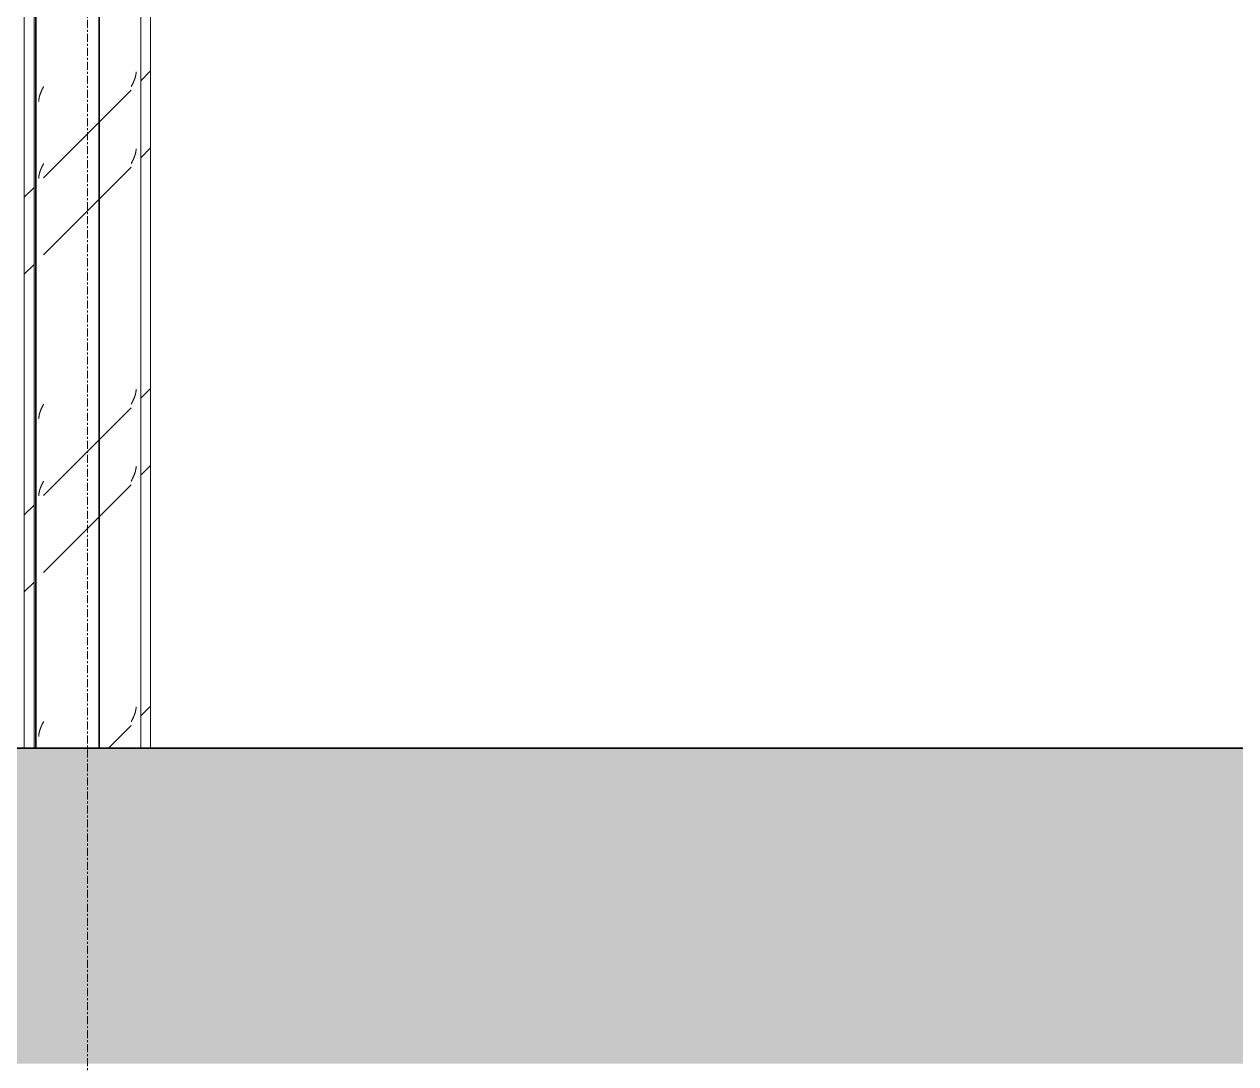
# Model space of a CAD drawing. Header units: centimetres. Extents: x -6741 to 14818, y -293 to 1595.
# Drawn here: x 8479.1 to 8670.9, y 44 to 208.7 of the extents above; entities that cross this region are included whole.
import ezdxf

# ---------------------------------------------------------------- set-up
doc = ezdxf.new("R2010")
doc.units = ezdxf.units.CM
doc.linetypes.add('Centre', pattern=[3.175, 0.635, -0.475, 1.59, -0.475])
doc.linetypes.add('Grid Line', pattern=[2.2225, 1.27, -0.3175, 0.3175, -0.3175])
for name, color, linetype, lineweight in [('A-FLOR', 7, 'Continuous', 9), ('A-FLOR-LEVL', 7, 'Continuous', 9), ('A-FLOR-PATT', 7, 'Continuous', 35), ('I-WALL', 7, 'Continuous', 9), ('S-COLS', 7, 'Continuous', 9), ('S-GRID', 7, 'Continuous', 9)]:
    doc.layers.add(name, color=color, linetype=linetype, lineweight=lineweight)
pattern_1 = [(45, (50.4, 0), (-25.14472, 25.14472), []), (45, (50.4, 38.1), (-25.14472, 25.14472), [])]

# ---------------------------------------------------------------- blocks, each defined once
blk = doc.blocks.new('PQ_RVR_ARQ-01_ZZ_ZZ_MO_T_A_rvt-3-Elevación Eje 8-9')
at = {"layer": 'A-FLOR', "color": 254, "lineweight": 35, "true_color": 0xcccccc}
blk.add_line((-3406.44, 94), (-6813.97, 94), dxfattribs=at)
at = {"layer": 'I-WALL', "color": 254, "lineweight": 35, "true_color": 0xcccccc}
for p, q in [((-6458.6, 398.96), (-6458.6, 94)), ((-6448.6, 94), (-6448.6, 398.96)), ((-6458.6, 94), (-6448.6, 94))]:
    blk.add_line(p, q, dxfattribs=at)
blk = doc.blocks.new('FP_22-Elevación Eje 8-9')
at = {"layer": 'S-COLS', "color": 9, "true_color": 0xc0c0c0}
for p, q in [((-6443.19, 199.4), (-6443.18, 199.44)), ((-6443.18, 199.44), (-6443.16, 199.48)), ((-6443.16, 199.48), (-6443.14, 199.52)), ((-6443.14, 199.52), (-6443.13, 199.55)), ((-6443.13, 199.55), (-6443.11, 199.59)), ((-6443.11, 199.59), (-6443.09, 199.63)), ((-6443.09, 199.63), (-6443.08, 199.67)), ((-6443.08, 199.67), (-6443.06, 199.7)), ((-6443.06, 199.7), (-6443.05, 199.74)), ((-6443.05, 199.74), (-6443.03, 199.78)), ((-6443.03, 199.78), (-6443.02, 199.82)), ((-6443.02, 199.82), (-6443, 199.85)), ((-6443, 199.85), (-6442.99, 199.89)), ((-6442.99, 199.89), (-6442.97, 199.93)), ((-6442.97, 199.93), (-6442.96, 199.96)), ((-6442.96, 199.96), (-6442.95, 200)), ((-6442.95, 200), (-6442.94, 200.04)), ((-6442.94, 200.04), (-6442.92, 200.08)), ((-6442.92, 200.08), (-6442.91, 200.11)), ((-6442.91, 200.11), (-6442.9, 200.15)), ((-6442.9, 200.15), (-6442.89, 200.19)), ((-6442.89, 200.19), (-6442.88, 200.23)), ((-6442.88, 200.23), (-6442.87, 200.26)), ((-6442.87, 200.26), (-6442.86, 200.3)), ((-6442.86, 200.3), (-6442.85, 200.34)), ((-6442.85, 200.34), (-6442.84, 200.37)), ((-6442.84, 200.37), (-6442.83, 200.41)), ((-6442.83, 200.41), (-6442.82, 200.45)), ((-6442.82, 200.45), (-6442.81, 200.49)), ((-6442.81, 200.49), (-6442.8, 200.52)), ((-6442.8, 200.52), (-6442.79, 200.56)), ((-6442.79, 200.6), (-6442.78, 200.64)), ((-6442.79, 200.56), (-6442.79, 200.6)), ((-6442.78, 200.64), (-6442.77, 200.67)), ((-6442.77, 200.71), (-6442.76, 200.75)), ((-6442.77, 200.67), (-6442.77, 200.71)), ((-6442.76, 200.79), (-6442.75, 200.82)), ((-6442.76, 200.75), (-6442.76, 200.79)), ((-6442.75, 200.9), (-6442.74, 200.93)), ((-6442.75, 200.86), (-6442.75, 200.9)), ((-6442.75, 200.82), (-6442.75, 200.86)), ((-6442.74, 201.08), (-6442.74, 201.12)), ((-6442.74, 201.05), (-6442.74, 201.08)), ((-6442.74, 201.01), (-6442.74, 201.05)), ((-6442.74, 200.97), (-6442.74, 201.01)), ((-6442.74, 200.93), (-6442.74, 200.97)), ((-6443.5, 198.77), (-6443.49, 198.81)), ((-6443.49, 198.81), (-6443.47, 198.85)), ((-6443.47, 198.85), (-6443.45, 198.88)), ((-6443.45, 198.88), (-6443.43, 198.92)), ((-6443.43, 198.92), (-6443.41, 198.96)), ((-6443.41, 198.96), (-6443.39, 198.99)), ((-6443.39, 198.99), (-6443.37, 199.03)), ((-6443.37, 199.03), (-6443.35, 199.07)), ((-6443.35, 199.07), (-6443.34, 199.11)), ((-6443.34, 199.11), (-6443.32, 199.14)), ((-6443.32, 199.14), (-6443.3, 199.18)), ((-6443.3, 199.18), (-6443.28, 199.22)), ((-6443.28, 199.22), (-6443.26, 199.26)), ((-6443.26, 199.26), (-6443.25, 199.29)), ((-6443.25, 199.29), (-6443.23, 199.33)), ((-6443.23, 199.33), (-6443.21, 199.37)), ((-6443.21, 199.37), (-6443.19, 199.4)), ((-6442.91, 187.92), (-6442.9, 187.96)), ((-6442.9, 187.96), (-6442.89, 188)), ((-6442.89, 188), (-6442.88, 188.04)), ((-6442.88, 188.04), (-6442.87, 188.07)), ((-6442.87, 188.07), (-6442.86, 188.11)), ((-6442.86, 188.11), (-6442.85, 188.15)), ((-6442.85, 188.15), (-6442.84, 188.19)), ((-6442.84, 188.19), (-6442.83, 188.22)), ((-6442.83, 188.22), (-6442.82, 188.26)), ((-6442.82, 188.26), (-6442.81, 188.3)), ((-6442.81, 188.3), (-6442.8, 188.33)), ((-6442.8, 188.33), (-6442.79, 188.37)), ((-6442.79, 188.41), (-6442.78, 188.45)), ((-6442.79, 188.37), (-6442.79, 188.41)), ((-6442.78, 188.45), (-6442.77, 188.48)), ((-6442.77, 188.52), (-6442.76, 188.56)), ((-6442.77, 188.48), (-6442.77, 188.52)), ((-6442.76, 188.6), (-6442.75, 188.63)), ((-6442.76, 188.56), (-6442.76, 188.6)), ((-6442.75, 188.71), (-6442.74, 188.74)), ((-6442.75, 188.67), (-6442.75, 188.71)), ((-6442.75, 188.63), (-6442.75, 188.67)), ((-6442.74, 188.89), (-6442.74, 188.93)), ((-6442.74, 188.86), (-6442.74, 188.89)), ((-6442.74, 188.82), (-6442.74, 188.86)), ((-6442.74, 188.78), (-6442.74, 188.82)), ((-6442.74, 188.74), (-6442.74, 188.78)), ((-6443.5, 186.58), (-6443.49, 186.62)), ((-6443.49, 186.62), (-6443.47, 186.66)), ((-6443.47, 186.66), (-6443.45, 186.69)), ((-6443.45, 186.69), (-6443.43, 186.73)), ((-6443.43, 186.73), (-6443.41, 186.77)), ((-6443.41, 186.77), (-6443.39, 186.81)), ((-6443.39, 186.81), (-6443.37, 186.84)), ((-6443.37, 186.84), (-6443.35, 186.88)), ((-6443.35, 186.88), (-6443.34, 186.92)), ((-6443.34, 186.92), (-6443.32, 186.95)), ((-6443.32, 186.95), (-6443.3, 186.99)), ((-6443.3, 186.99), (-6443.28, 187.03)), ((-6443.28, 187.03), (-6443.26, 187.07)), ((-6443.26, 187.07), (-6443.25, 187.1)), ((-6443.25, 187.1), (-6443.23, 187.14)), ((-6443.23, 187.14), (-6443.21, 187.18)), ((-6443.21, 187.18), (-6443.19, 187.22)), ((-6443.19, 187.22), (-6443.18, 187.25)), ((-6443.18, 187.25), (-6443.16, 187.29)), ((-6443.16, 187.29), (-6443.14, 187.33)), ((-6443.14, 187.33), (-6443.13, 187.36)), ((-6443.13, 187.36), (-6443.11, 187.4)), ((-6443.11, 187.4), (-6443.09, 187.44)), ((-6443.09, 187.44), (-6443.08, 187.48)), ((-6443.08, 187.48), (-6443.06, 187.51)), ((-6443.06, 187.51), (-6443.05, 187.55)), ((-6443.05, 187.55), (-6443.03, 187.59)), ((-6443.03, 187.59), (-6443.02, 187.63)), ((-6443.02, 187.63), (-6443, 187.66)), ((-6443, 187.66), (-6442.99, 187.7)), ((-6442.99, 187.7), (-6442.97, 187.74)), ((-6442.97, 187.74), (-6442.96, 187.77)), ((-6442.96, 187.77), (-6442.95, 187.81)), ((-6442.95, 187.81), (-6442.94, 187.85)), ((-6442.94, 187.85), (-6442.92, 187.89)), ((-6442.92, 187.89), (-6442.91, 187.92)), ((-6443, 149.56), (-6442.99, 149.6)), ((-6442.99, 149.6), (-6442.97, 149.64)), ((-6442.97, 149.64), (-6442.96, 149.67)), ((-6442.96, 149.67), (-6442.95, 149.71)), ((-6442.95, 149.71), (-6442.94, 149.75)), ((-6442.94, 149.75), (-6442.92, 149.79)), ((-6442.92, 149.79), (-6442.91, 149.82)), ((-6442.91, 149.82), (-6442.9, 149.86)), ((-6442.9, 149.86), (-6442.89, 149.9)), ((-6442.89, 149.9), (-6442.88, 149.94)), ((-6442.88, 149.94), (-6442.87, 149.97)), ((-6442.87, 149.97), (-6442.86, 150.01)), ((-6442.86, 150.01), (-6442.85, 150.05)), ((-6442.85, 150.05), (-6442.84, 150.09)), ((-6442.84, 150.09), (-6442.83, 150.12)), ((-6442.83, 150.12), (-6442.82, 150.16)), ((-6442.82, 150.16), (-6442.81, 150.2)), ((-6442.81, 150.2), (-6442.8, 150.23)), ((-6442.8, 150.23), (-6442.79, 150.27)), ((-6442.79, 150.31), (-6442.78, 150.35)), ((-6442.79, 150.27), (-6442.79, 150.31)), ((-6442.78, 150.35), (-6442.77, 150.38)), ((-6442.77, 150.42), (-6442.76, 150.46)), ((-6442.77, 150.38), (-6442.77, 150.42)), ((-6442.76, 150.5), (-6442.75, 150.53)), ((-6442.76, 150.46), (-6442.76, 150.5)), ((-6442.75, 150.61), (-6442.74, 150.64)), ((-6442.75, 150.57), (-6442.75, 150.61)), ((-6442.75, 150.53), (-6442.75, 150.57)), ((-6442.74, 150.79), (-6442.74, 150.83)), ((-6442.74, 150.76), (-6442.74, 150.79)), ((-6442.74, 150.72), (-6442.74, 150.76)), ((-6442.74, 150.68), (-6442.74, 150.72)), ((-6442.74, 150.64), (-6442.74, 150.68)), ((-6443.5, 148.48), (-6443.49, 148.52)), ((-6443.49, 148.52), (-6443.47, 148.56)), ((-6443.47, 148.56), (-6443.45, 148.59)), ((-6443.45, 148.59), (-6443.43, 148.63)), ((-6443.43, 148.63), (-6443.41, 148.67)), ((-6443.41, 148.67), (-6443.39, 148.71)), ((-6443.39, 148.71), (-6443.37, 148.74)), ((-6443.37, 148.74), (-6443.35, 148.78)), ((-6443.35, 148.78), (-6443.34, 148.82)), ((-6443.34, 148.82), (-6443.32, 148.85)), ((-6443.32, 148.85), (-6443.3, 148.89)), ((-6443.3, 148.89), (-6443.28, 148.93)), ((-6443.28, 148.93), (-6443.26, 148.97)), ((-6443.26, 148.97), (-6443.25, 149)), ((-6443.25, 149), (-6443.23, 149.04)), ((-6443.23, 149.04), (-6443.21, 149.08)), ((-6443.21, 149.08), (-6443.19, 149.12)), ((-6443.19, 149.12), (-6443.18, 149.15)), ((-6443.18, 149.15), (-6443.16, 149.19)), ((-6443.16, 149.19), (-6443.14, 149.23)), ((-6443.14, 149.23), (-6443.13, 149.26)), ((-6443.13, 149.26), (-6443.11, 149.3)), ((-6443.11, 149.3), (-6443.09, 149.34)), ((-6443.09, 149.34), (-6443.08, 149.38)), ((-6443.08, 149.38), (-6443.06, 149.41)), ((-6443.06, 149.41), (-6443.05, 149.45)), ((-6443.05, 149.45), (-6443.03, 149.49)), ((-6443.03, 149.49), (-6443.02, 149.53)), ((-6443.02, 149.53), (-6443, 149.56)), ((-6442.8, 138.05), (-6442.79, 138.08)), ((-6442.79, 138.12), (-6442.78, 138.16)), ((-6442.79, 138.08), (-6442.79, 138.12)), ((-6442.78, 138.16), (-6442.77, 138.19)), ((-6442.77, 138.23), (-6442.76, 138.27)), ((-6442.77, 138.19), (-6442.77, 138.23)), ((-6442.76, 138.31), (-6442.75, 138.34)), ((-6442.76, 138.27), (-6442.76, 138.31)), ((-6442.75, 138.42), (-6442.74, 138.46)), ((-6442.75, 138.38), (-6442.75, 138.42)), ((-6442.75, 138.34), (-6442.75, 138.38)), ((-6442.74, 138.6), (-6442.74, 138.64)), ((-6442.74, 138.57), (-6442.74, 138.6)), ((-6442.74, 138.53), (-6442.74, 138.57)), ((-6442.74, 138.49), (-6442.74, 138.53)), ((-6442.74, 138.46), (-6442.74, 138.49)), ((-6443.5, 136.29), (-6443.49, 136.33)), ((-6443.49, 136.33), (-6443.47, 136.37)), ((-6443.47, 136.37), (-6443.45, 136.4)), ((-6443.45, 136.4), (-6443.43, 136.44)), ((-6443.43, 136.44), (-6443.41, 136.48)), ((-6443.41, 136.48), (-6443.39, 136.52)), ((-6443.39, 136.52), (-6443.37, 136.55)), ((-6443.37, 136.55), (-6443.35, 136.59)), ((-6443.35, 136.59), (-6443.34, 136.63)), ((-6443.34, 136.63), (-6443.32, 136.66)), ((-6443.32, 136.66), (-6443.3, 136.7)), ((-6443.3, 136.7), (-6443.28, 136.74)), ((-6443.28, 136.74), (-6443.26, 136.78)), ((-6443.26, 136.78), (-6443.25, 136.81)), ((-6443.25, 136.81), (-6443.23, 136.85)), ((-6443.23, 136.85), (-6443.21, 136.89)), ((-6443.21, 136.89), (-6443.19, 136.93)), ((-6443.19, 136.93), (-6443.18, 136.96)), ((-6443.18, 136.96), (-6443.16, 137)), ((-6443.16, 137), (-6443.14, 137.04)), ((-6443.14, 137.04), (-6443.13, 137.08)), ((-6443.13, 137.08), (-6443.11, 137.11)), ((-6443.11, 137.11), (-6443.09, 137.15)), ((-6443.09, 137.15), (-6443.08, 137.19)), ((-6443.08, 137.19), (-6443.06, 137.22)), ((-6443.06, 137.22), (-6443.05, 137.26)), ((-6443.05, 137.26), (-6443.03, 137.3)), ((-6443.03, 137.3), (-6443.02, 137.34)), ((-6443.02, 137.34), (-6443, 137.37)), ((-6443, 137.37), (-6442.99, 137.41)), ((-6442.99, 137.41), (-6442.97, 137.45)), ((-6442.97, 137.45), (-6442.96, 137.49)), ((-6442.96, 137.49), (-6442.95, 137.52)), ((-6442.95, 137.52), (-6442.94, 137.56)), ((-6442.94, 137.56), (-6442.92, 137.6)), ((-6442.92, 137.6), (-6442.91, 137.63)), ((-6442.91, 137.63), (-6442.9, 137.67)), ((-6442.9, 137.67), (-6442.89, 137.71)), ((-6442.89, 137.71), (-6442.88, 137.75)), ((-6442.88, 137.75), (-6442.87, 137.78)), ((-6442.87, 137.78), (-6442.86, 137.82)), ((-6442.86, 137.82), (-6442.85, 137.86)), ((-6442.85, 137.86), (-6442.84, 137.9)), ((-6442.84, 137.9), (-6442.83, 137.93)), ((-6442.83, 137.93), (-6442.82, 137.97)), ((-6442.82, 137.97), (-6442.81, 138.01)), ((-6442.81, 138.01), (-6442.8, 138.05)), ((-6442.87, 99.68), (-6442.86, 99.72)), ((-6442.86, 99.72), (-6442.85, 99.76)), ((-6442.85, 99.76), (-6442.84, 99.8)), ((-6442.84, 99.8), (-6442.83, 99.83)), ((-6442.83, 99.83), (-6442.82, 99.87)), ((-6442.82, 99.87), (-6442.81, 99.91)), ((-6442.81, 99.91), (-6442.8, 99.95)), ((-6442.8, 99.95), (-6442.79, 99.98)), ((-6442.79, 100.02), (-6442.78, 100.06)), ((-6442.79, 99.98), (-6442.79, 100.02)), ((-6442.78, 100.06), (-6442.77, 100.09)), ((-6442.77, 100.13), (-6442.76, 100.17)), ((-6442.77, 100.09), (-6442.77, 100.13)), ((-6442.76, 100.21), (-6442.75, 100.24)), ((-6442.76, 100.17), (-6442.76, 100.21)), ((-6442.75, 100.32), (-6442.74, 100.36)), ((-6442.75, 100.28), (-6442.75, 100.32)), ((-6442.75, 100.24), (-6442.75, 100.28)), ((-6442.74, 100.5), (-6442.74, 100.54)), ((-6442.74, 100.47), (-6442.74, 100.5)), ((-6442.74, 100.43), (-6442.74, 100.47)), ((-6442.74, 100.39), (-6442.74, 100.43)), ((-6442.74, 100.36), (-6442.74, 100.39)), ((-6443.5, 98.19), (-6443.49, 98.23)), ((-6443.49, 98.23), (-6443.47, 98.27)), ((-6443.47, 98.27), (-6443.45, 98.3)), ((-6443.45, 98.3), (-6443.43, 98.34)), ((-6443.43, 98.34), (-6443.41, 98.38)), ((-6443.41, 98.38), (-6443.39, 98.42)), ((-6443.39, 98.42), (-6443.37, 98.45)), ((-6443.37, 98.45), (-6443.35, 98.49)), ((-6443.35, 98.49), (-6443.34, 98.53)), ((-6443.34, 98.53), (-6443.32, 98.56)), ((-6443.32, 98.56), (-6443.3, 98.6)), ((-6443.3, 98.6), (-6443.28, 98.64)), ((-6443.28, 98.64), (-6443.26, 98.68)), ((-6443.26, 98.68), (-6443.25, 98.71)), ((-6443.25, 98.71), (-6443.23, 98.75)), ((-6443.23, 98.75), (-6443.21, 98.79)), ((-6443.21, 98.79), (-6443.19, 98.83)), ((-6443.19, 98.83), (-6443.18, 98.86)), ((-6443.18, 98.86), (-6443.16, 98.9)), ((-6443.16, 98.9), (-6443.14, 98.94)), ((-6443.14, 98.94), (-6443.13, 98.98)), ((-6443.13, 98.98), (-6443.11, 99.01)), ((-6443.11, 99.01), (-6443.09, 99.05)), ((-6443.09, 99.05), (-6443.08, 99.09)), ((-6443.08, 99.09), (-6443.06, 99.12)), ((-6443.06, 99.12), (-6443.05, 99.16)), ((-6443.05, 99.16), (-6443.03, 99.2)), ((-6443.03, 99.2), (-6443.02, 99.24)), ((-6443.02, 99.24), (-6443, 99.27)), ((-6443, 99.27), (-6442.99, 99.31)), ((-6442.99, 99.31), (-6442.97, 99.35)), ((-6442.97, 99.35), (-6442.96, 99.39)), ((-6442.96, 99.39), (-6442.95, 99.42)), ((-6442.95, 99.42), (-6442.94, 99.46)), ((-6442.94, 99.46), (-6442.92, 99.5)), ((-6442.92, 99.5), (-6442.91, 99.53)), ((-6442.91, 99.53), (-6442.9, 99.57)), ((-6442.9, 99.57), (-6442.89, 99.61)), ((-6442.89, 99.61), (-6442.88, 99.65)), ((-6442.88, 99.65), (-6442.87, 99.68))]:
    blk.add_line(p, q, dxfattribs=at)
blk = doc.blocks.new('FP_23-Elevación Eje 8-9')
at = {"layer": 'S-COLS', "color": 9, "true_color": 0xc0c0c0}
for p, q in [((-6457.95, 197.5), (-6457.94, 197.54)), ((-6457.94, 197.54), (-6457.93, 197.58)), ((-6457.93, 197.58), (-6457.91, 197.61)), ((-6457.91, 197.61), (-6457.9, 197.65)), ((-6457.9, 197.65), (-6457.89, 197.69)), ((-6457.89, 197.69), (-6457.87, 197.73)), ((-6457.87, 197.73), (-6457.86, 197.76)), ((-6457.86, 197.76), (-6457.84, 197.8)), ((-6457.84, 197.8), (-6457.83, 197.84)), ((-6457.83, 197.84), (-6457.81, 197.88)), ((-6457.81, 197.88), (-6457.8, 197.91)), ((-6457.8, 197.91), (-6457.78, 197.95)), ((-6457.78, 197.95), (-6457.76, 197.99)), ((-6457.76, 197.99), (-6457.75, 198.02)), ((-6457.75, 198.02), (-6457.73, 198.06)), ((-6457.73, 198.06), (-6457.71, 198.1)), ((-6457.71, 198.1), (-6457.7, 198.14)), ((-6457.7, 198.14), (-6457.68, 198.17)), ((-6457.68, 198.17), (-6457.66, 198.21)), ((-6457.66, 198.21), (-6457.64, 198.25)), ((-6457.64, 198.25), (-6457.63, 198.29)), ((-6457.63, 198.29), (-6457.61, 198.32)), ((-6457.61, 198.32), (-6457.59, 198.36)), ((-6457.59, 198.36), (-6457.57, 198.4)), ((-6457.57, 198.4), (-6457.55, 198.43)), ((-6457.55, 198.43), (-6457.53, 198.47)), ((-6457.53, 198.47), (-6457.52, 198.51)), ((-6457.52, 198.51), (-6457.5, 198.55)), ((-6457.5, 198.55), (-6457.48, 198.58)), ((-6457.48, 198.58), (-6457.46, 198.62)), ((-6457.46, 198.62), (-6457.44, 198.66)), ((-6457.44, 198.66), (-6457.42, 198.7)), ((-6457.42, 198.7), (-6457.4, 198.73)), ((-6457.4, 198.73), (-6457.38, 198.77)), ((-6458.15, 196.61), (-6458.14, 196.64)), ((-6458.15, 196.57), (-6458.15, 196.61)), ((-6458.15, 196.53), (-6458.15, 196.57)), ((-6458.15, 196.49), (-6458.15, 196.53)), ((-6458.15, 196.46), (-6458.15, 196.49)), ((-6458.15, 196.42), (-6458.15, 196.46)), ((-6458.14, 196.68), (-6458.13, 196.72)), ((-6458.14, 196.64), (-6458.14, 196.68)), ((-6458.13, 196.79), (-6458.12, 196.83)), ((-6458.13, 196.76), (-6458.13, 196.79)), ((-6458.13, 196.72), (-6458.13, 196.76)), ((-6458.12, 196.83), (-6458.11, 196.87)), ((-6458.11, 196.91), (-6458.1, 196.94)), ((-6458.11, 196.87), (-6458.11, 196.91)), ((-6458.1, 196.94), (-6458.09, 196.98)), ((-6458.09, 197.02), (-6458.08, 197.05)), ((-6458.09, 196.98), (-6458.09, 197.02)), ((-6458.08, 197.05), (-6458.07, 197.09)), ((-6458.07, 197.09), (-6458.06, 197.13)), ((-6458.06, 197.13), (-6458.05, 197.17)), ((-6458.05, 197.17), (-6458.04, 197.2)), ((-6458.04, 197.2), (-6458.03, 197.24)), ((-6458.03, 197.24), (-6458.02, 197.28)), ((-6458.02, 197.28), (-6458.01, 197.32)), ((-6458.01, 197.32), (-6458, 197.35)), ((-6458, 197.35), (-6457.99, 197.39)), ((-6457.99, 197.39), (-6457.98, 197.43)), ((-6457.98, 197.43), (-6457.97, 197.46)), ((-6457.97, 197.46), (-6457.95, 197.5)), ((-6457.68, 185.98), (-6457.66, 186.02)), ((-6457.66, 186.02), (-6457.64, 186.06)), ((-6457.64, 186.06), (-6457.63, 186.1)), ((-6457.63, 186.1), (-6457.61, 186.13)), ((-6457.61, 186.13), (-6457.59, 186.17)), ((-6457.59, 186.17), (-6457.57, 186.21)), ((-6457.57, 186.21), (-6457.55, 186.25)), ((-6457.55, 186.25), (-6457.53, 186.28)), ((-6457.53, 186.28), (-6457.52, 186.32)), ((-6457.52, 186.32), (-6457.5, 186.36)), ((-6457.5, 186.36), (-6457.48, 186.39)), ((-6457.48, 186.39), (-6457.46, 186.43)), ((-6457.46, 186.43), (-6457.44, 186.47)), ((-6457.44, 186.47), (-6457.42, 186.51)), ((-6457.42, 186.51), (-6457.4, 186.54)), ((-6457.4, 186.54), (-6457.38, 186.58)), ((-6458.15, 184.42), (-6458.14, 184.45)), ((-6458.15, 184.38), (-6458.15, 184.42)), ((-6458.15, 184.34), (-6458.15, 184.38)), ((-6458.15, 184.31), (-6458.15, 184.34)), ((-6458.15, 184.27), (-6458.15, 184.31)), ((-6458.15, 184.23), (-6458.15, 184.27)), ((-6458.14, 184.49), (-6458.13, 184.53)), ((-6458.14, 184.45), (-6458.14, 184.49)), ((-6458.13, 184.6), (-6458.12, 184.64)), ((-6458.13, 184.57), (-6458.13, 184.6)), ((-6458.13, 184.53), (-6458.13, 184.57)), ((-6458.12, 184.64), (-6458.11, 184.68)), ((-6458.11, 184.72), (-6458.1, 184.75)), ((-6458.11, 184.68), (-6458.11, 184.72)), ((-6458.1, 184.75), (-6458.09, 184.79)), ((-6458.09, 184.83), (-6458.08, 184.87)), ((-6458.09, 184.79), (-6458.09, 184.83)), ((-6458.08, 184.87), (-6458.07, 184.9)), ((-6458.07, 184.9), (-6458.06, 184.94)), ((-6458.06, 184.94), (-6458.05, 184.98)), ((-6458.05, 184.98), (-6458.04, 185.01)), ((-6458.04, 185.01), (-6458.03, 185.05)), ((-6458.03, 185.05), (-6458.02, 185.09)), ((-6458.02, 185.09), (-6458.01, 185.13)), ((-6458.01, 185.13), (-6458, 185.16)), ((-6458, 185.16), (-6457.99, 185.2)), ((-6457.99, 185.2), (-6457.98, 185.24)), ((-6457.98, 185.24), (-6457.97, 185.28)), ((-6457.97, 185.28), (-6457.95, 185.31)), ((-6457.95, 185.31), (-6457.94, 185.35)), ((-6457.94, 185.35), (-6457.93, 185.39)), ((-6457.93, 185.39), (-6457.91, 185.42)), ((-6457.91, 185.42), (-6457.9, 185.46)), ((-6457.9, 185.46), (-6457.89, 185.5)), ((-6457.89, 185.5), (-6457.87, 185.54)), ((-6457.87, 185.54), (-6457.86, 185.57)), ((-6457.86, 185.57), (-6457.84, 185.61)), ((-6457.84, 185.61), (-6457.83, 185.65)), ((-6457.83, 185.65), (-6457.81, 185.69)), ((-6457.81, 185.69), (-6457.8, 185.72)), ((-6457.8, 185.72), (-6457.78, 185.76)), ((-6457.78, 185.76), (-6457.76, 185.8)), ((-6457.76, 185.8), (-6457.75, 185.84)), ((-6457.75, 185.84), (-6457.73, 185.87)), ((-6457.73, 185.87), (-6457.71, 185.91)), ((-6457.71, 185.91), (-6457.7, 185.95)), ((-6457.7, 185.95), (-6457.68, 185.98)), ((-6457.78, 147.66), (-6457.76, 147.7)), ((-6457.76, 147.7), (-6457.75, 147.74)), ((-6457.75, 147.74), (-6457.73, 147.77)), ((-6457.73, 147.77), (-6457.71, 147.81)), ((-6457.71, 147.81), (-6457.7, 147.85)), ((-6457.7, 147.85), (-6457.68, 147.88)), ((-6457.68, 147.88), (-6457.66, 147.92)), ((-6457.66, 147.92), (-6457.64, 147.96)), ((-6457.64, 147.96), (-6457.63, 148)), ((-6457.63, 148), (-6457.61, 148.03)), ((-6457.61, 148.03), (-6457.59, 148.07)), ((-6457.59, 148.07), (-6457.57, 148.11)), ((-6457.57, 148.11), (-6457.55, 148.15)), ((-6457.55, 148.15), (-6457.53, 148.18)), ((-6457.53, 148.18), (-6457.52, 148.22)), ((-6457.52, 148.22), (-6457.5, 148.26)), ((-6457.5, 148.26), (-6457.48, 148.29)), ((-6457.48, 148.29), (-6457.46, 148.33)), ((-6457.46, 148.33), (-6457.44, 148.37)), ((-6457.44, 148.37), (-6457.42, 148.41)), ((-6457.42, 148.41), (-6457.4, 148.44)), ((-6457.4, 148.44), (-6457.38, 148.48)), ((-6458.15, 146.32), (-6458.14, 146.35)), ((-6458.15, 146.28), (-6458.15, 146.32)), ((-6458.15, 146.24), (-6458.15, 146.28)), ((-6458.15, 146.21), (-6458.15, 146.24)), ((-6458.15, 146.17), (-6458.15, 146.21)), ((-6458.15, 146.13), (-6458.15, 146.17)), ((-6458.14, 146.39), (-6458.13, 146.43)), ((-6458.14, 146.35), (-6458.14, 146.39)), ((-6458.13, 146.5), (-6458.12, 146.54)), ((-6458.13, 146.47), (-6458.13, 146.5)), ((-6458.13, 146.43), (-6458.13, 146.47)), ((-6458.12, 146.54), (-6458.11, 146.58)), ((-6458.11, 146.62), (-6458.1, 146.65)), ((-6458.11, 146.58), (-6458.11, 146.62)), ((-6458.1, 146.65), (-6458.09, 146.69)), ((-6458.09, 146.73), (-6458.08, 146.77)), ((-6458.09, 146.69), (-6458.09, 146.73)), ((-6458.08, 146.77), (-6458.07, 146.8)), ((-6458.07, 146.8), (-6458.06, 146.84)), ((-6458.06, 146.84), (-6458.05, 146.88)), ((-6458.05, 146.88), (-6458.04, 146.91)), ((-6458.04, 146.91), (-6458.03, 146.95)), ((-6458.03, 146.95), (-6458.02, 146.99)), ((-6458.02, 146.99), (-6458.01, 147.03)), ((-6458.01, 147.03), (-6458, 147.06)), ((-6458, 147.06), (-6457.99, 147.1)), ((-6457.99, 147.1), (-6457.98, 147.14)), ((-6457.98, 147.14), (-6457.97, 147.18)), ((-6457.97, 147.18), (-6457.95, 147.21)), ((-6457.95, 147.21), (-6457.94, 147.25)), ((-6457.94, 147.25), (-6457.93, 147.29)), ((-6457.93, 147.29), (-6457.91, 147.32)), ((-6457.91, 147.32), (-6457.9, 147.36)), ((-6457.9, 147.36), (-6457.89, 147.4)), ((-6457.89, 147.4), (-6457.87, 147.44)), ((-6457.87, 147.44), (-6457.86, 147.47)), ((-6457.86, 147.47), (-6457.84, 147.51)), ((-6457.84, 147.51), (-6457.83, 147.55)), ((-6457.83, 147.55), (-6457.81, 147.59)), ((-6457.81, 147.59), (-6457.8, 147.62)), ((-6457.8, 147.62), (-6457.78, 147.66)), ((-6457.46, 136.14), (-6457.44, 136.18)), ((-6457.44, 136.18), (-6457.42, 136.22)), ((-6457.42, 136.22), (-6457.4, 136.25)), ((-6457.4, 136.25), (-6457.38, 136.29)), ((-6458.14, 134.2), (-6458.13, 134.24)), ((-6458.13, 134.31), (-6458.12, 134.35)), ((-6458.13, 134.28), (-6458.13, 134.31)), ((-6458.13, 134.24), (-6458.13, 134.28)), ((-6458.12, 134.35), (-6458.11, 134.39)), ((-6458.11, 134.43), (-6458.1, 134.46)), ((-6458.11, 134.39), (-6458.11, 134.43)), ((-6458.1, 134.46), (-6458.09, 134.5)), ((-6458.09, 134.54), (-6458.08, 134.58)), ((-6458.09, 134.5), (-6458.09, 134.54)), ((-6458.08, 134.58), (-6458.07, 134.61)), ((-6458.07, 134.61), (-6458.06, 134.65)), ((-6458.06, 134.65), (-6458.05, 134.69)), ((-6458.05, 134.69), (-6458.04, 134.72)), ((-6458.04, 134.72), (-6458.03, 134.76)), ((-6458.03, 134.76), (-6458.02, 134.8)), ((-6458.02, 134.8), (-6458.01, 134.84)), ((-6458.01, 134.84), (-6458, 134.87)), ((-6458, 134.87), (-6457.99, 134.91)), ((-6457.99, 134.91), (-6457.98, 134.95)), ((-6457.98, 134.95), (-6457.97, 134.99)), ((-6457.97, 134.99), (-6457.95, 135.02)), ((-6457.95, 135.02), (-6457.94, 135.06)), ((-6457.94, 135.06), (-6457.93, 135.1)), ((-6457.93, 135.1), (-6457.91, 135.14)), ((-6457.91, 135.14), (-6457.9, 135.17)), ((-6457.9, 135.17), (-6457.89, 135.21)), ((-6457.89, 135.21), (-6457.87, 135.25)), ((-6457.87, 135.25), (-6457.86, 135.28)), ((-6457.86, 135.28), (-6457.84, 135.32)), ((-6457.84, 135.32), (-6457.83, 135.36)), ((-6457.83, 135.36), (-6457.81, 135.4)), ((-6457.81, 135.4), (-6457.8, 135.43)), ((-6457.8, 135.43), (-6457.78, 135.47)), ((-6457.78, 135.47), (-6457.76, 135.51)), ((-6457.76, 135.51), (-6457.75, 135.55)), ((-6457.75, 135.55), (-6457.73, 135.58)), ((-6457.73, 135.58), (-6457.71, 135.62)), ((-6457.71, 135.62), (-6457.7, 135.66)), ((-6457.7, 135.66), (-6457.68, 135.69)), ((-6457.68, 135.69), (-6457.66, 135.73)), ((-6457.66, 135.73), (-6457.64, 135.77)), ((-6457.64, 135.77), (-6457.63, 135.81)), ((-6457.63, 135.81), (-6457.61, 135.84)), ((-6457.61, 135.84), (-6457.59, 135.88)), ((-6457.59, 135.88), (-6457.57, 135.92)), ((-6457.57, 135.92), (-6457.55, 135.96)), ((-6457.55, 135.96), (-6457.53, 135.99)), ((-6457.53, 135.99), (-6457.52, 136.03)), ((-6457.52, 136.03), (-6457.5, 136.07)), ((-6457.5, 136.07), (-6457.48, 136.11)), ((-6457.48, 136.11), (-6457.46, 136.14)), ((-6458.15, 134.13), (-6458.14, 134.17)), ((-6458.15, 134.09), (-6458.15, 134.13)), ((-6458.15, 134.05), (-6458.15, 134.09)), ((-6458.15, 134.02), (-6458.15, 134.05)), ((-6458.15, 133.98), (-6458.15, 134.02)), ((-6458.15, 133.94), (-6458.15, 133.98)), ((-6458.14, 134.17), (-6458.14, 134.2)), ((-6457.59, 97.78), (-6457.57, 97.82)), ((-6457.57, 97.82), (-6457.55, 97.86)), ((-6457.55, 97.86), (-6457.53, 97.89)), ((-6457.53, 97.89), (-6457.52, 97.93)), ((-6457.52, 97.93), (-6457.5, 97.97)), ((-6457.5, 97.97), (-6457.48, 98.01)), ((-6457.48, 98.01), (-6457.46, 98.04)), ((-6457.46, 98.04), (-6457.44, 98.08)), ((-6457.44, 98.08), (-6457.42, 98.12)), ((-6457.42, 98.12), (-6457.4, 98.15)), ((-6457.4, 98.15), (-6457.38, 98.19)), ((-6458.15, 96.03), (-6458.14, 96.07)), ((-6458.15, 95.99), (-6458.15, 96.03)), ((-6458.15, 95.95), (-6458.15, 95.99)), ((-6458.15, 95.92), (-6458.15, 95.95)), ((-6458.15, 95.88), (-6458.15, 95.92)), ((-6458.14, 96.1), (-6458.13, 96.14)), ((-6458.14, 96.07), (-6458.14, 96.1)), ((-6458.13, 96.21), (-6458.12, 96.25)), ((-6458.13, 96.18), (-6458.13, 96.21)), ((-6458.13, 96.14), (-6458.13, 96.18)), ((-6458.12, 96.25), (-6458.11, 96.29)), ((-6458.11, 96.33), (-6458.1, 96.36)), ((-6458.11, 96.29), (-6458.11, 96.33)), ((-6458.1, 96.36), (-6458.09, 96.4)), ((-6458.09, 96.44), (-6458.08, 96.48)), ((-6458.09, 96.4), (-6458.09, 96.44)), ((-6458.08, 96.48), (-6458.07, 96.51)), ((-6458.07, 96.51), (-6458.06, 96.55)), ((-6458.06, 96.55), (-6458.05, 96.59)), ((-6458.05, 96.59), (-6458.04, 96.62)), ((-6458.04, 96.62), (-6458.03, 96.66)), ((-6458.03, 96.66), (-6458.02, 96.7)), ((-6458.02, 96.7), (-6458.01, 96.74)), ((-6458.01, 96.74), (-6458, 96.77)), ((-6458, 96.77), (-6457.99, 96.81)), ((-6457.99, 96.81), (-6457.98, 96.85)), ((-6457.98, 96.85), (-6457.97, 96.89)), ((-6457.97, 96.89), (-6457.95, 96.92)), ((-6457.95, 96.92), (-6457.94, 96.96)), ((-6457.94, 96.96), (-6457.93, 97)), ((-6457.93, 97), (-6457.91, 97.04)), ((-6457.91, 97.04), (-6457.9, 97.07)), ((-6457.9, 97.07), (-6457.89, 97.11)), ((-6457.89, 97.11), (-6457.87, 97.15)), ((-6457.87, 97.15), (-6457.86, 97.18)), ((-6457.86, 97.18), (-6457.84, 97.22)), ((-6457.84, 97.22), (-6457.83, 97.26)), ((-6457.83, 97.26), (-6457.81, 97.3)), ((-6457.81, 97.3), (-6457.8, 97.33)), ((-6457.8, 97.33), (-6457.78, 97.37)), ((-6457.78, 97.37), (-6457.76, 97.41)), ((-6457.76, 97.41), (-6457.75, 97.45)), ((-6457.75, 97.45), (-6457.73, 97.48)), ((-6457.73, 97.48), (-6457.71, 97.52)), ((-6457.71, 97.52), (-6457.7, 97.56)), ((-6457.7, 97.56), (-6457.68, 97.59)), ((-6457.68, 97.59), (-6457.66, 97.63)), ((-6457.66, 97.63), (-6457.64, 97.67)), ((-6457.64, 97.67), (-6457.63, 97.71)), ((-6457.63, 97.71), (-6457.61, 97.74)), ((-6457.61, 97.74), (-6457.59, 97.78)), ((-6458.15, 95.84), (-6458.15, 95.88))]:
    blk.add_line(p, q, dxfattribs=at)
blk = doc.blocks.new('UC-Perfil universal-Pilar - 200 x 200-1743406-Elevación Eje 8-9')
at = {"layer": 'S-COLS', "true_color": 0xc0c0c0}
h = blk.add_hatch(dxfattribs=at)
h.set_pattern_fill('FP_24', color=9, style=0, pattern_type=2)
h.set_pattern_definition(pattern_1)
h.paths.add_polyline_path([(-6458.9, 94), (-6458.9, 378.86), (-6460.44, 378.86), (-6460.44, 94)])
h = blk.add_hatch(dxfattribs=at)
h.set_pattern_fill('FP_24', color=9, style=0, pattern_type=2)
h.set_pattern_definition(pattern_1)
h.paths.add_polyline_path([(-6443.5, 94), (-6443.5, 378.86), (-6457.38, 378.86), (-6457.38, 94)])
h = blk.add_hatch(dxfattribs=at)
h.set_pattern_fill('FP_24', color=9, style=0, pattern_type=2)
h.set_pattern_definition(pattern_1)
h.paths.add_polyline_path([(-6440.44, 94), (-6440.44, 378.86), (-6441.98, 378.86), (-6441.98, 94)])
at = {"layer": 'S-COLS'}
for p, q in [((-6460.44, 378.86), (-6460.44, 94)), ((-6458.9, 378.86), (-6458.9, 94)), ((-6441.98, 378.86), (-6441.98, 94)), ((-6440.44, 378.86), (-6440.44, 94)), ((-6458.9, 94), (-6460.44, 94)), ((-6457.38, 94), (-6458.9, 94)), ((-6443.5, 94), (-6457.38, 94)), ((-6441.98, 94), (-6443.5, 94)), ((-6440.44, 94), (-6441.98, 94))]:
    blk.add_line(p, q, dxfattribs=at)
for name in ['FP_22-Elevación Eje 8-9', 'FP_23-Elevación Eje 8-9']:
    blk.add_blockref(name, (0, 0), dxfattribs=at)

msp = doc.modelspace()

# ---------------------------------------------------------------- hatches: boundary and pattern name
at = {"layer": 'A-FLOR-PATT', "lineweight": 9, "true_color": 0x9a9a9a}
msp.add_hatch(color=253, dxfattribs=at).paths.add_polyline_path([(13625.661, 44), (13631.205, 44), (13631.205, 94), (8124.472, 94), (8124.472, 44), (13443.291, 44)])

# ---------------------------------------------------------------- linework, layer by layer
at = {"layer": 'A-FLOR', "lineweight": 35}
for p, q in [((8479.108, 94), (8145.617, 94)), ((8829.108, 94), (8499.108, 94))]:
    msp.add_line(p, q, dxfattribs=at)
at = {"layer": 'A-FLOR-LEVL', "color": 253, "linetype": 'Centre', "true_color": 0xaaaaaa}
msp.add_line((7716.351, 94), (13704.154, 94), dxfattribs=at)
at = {"layer": 'S-GRID', "color": 253, "linetype": 'Grid Line', "true_color": 0xaaaaaa}
msp.add_line((8489.108, -111.953), (8489.108, 1460.489), dxfattribs=at)

# ---------------------------------------------------------------- block references
at = {"lineweight": 5}
msp.add_blockref('PQ_RVR_ARQ-01_ZZ_ZZ_MO_T_A_rvt-3-Elevación Eje 8-9', (14939.553, 0), dxfattribs=at)
at = {"layer": 'S-COLS'}
msp.add_blockref('UC-Perfil universal-Pilar - 200 x 200-1743406-Elevación Eje 8-9', (14939.553, 0), dxfattribs=at)

doc.saveas('drawing.dxf')
